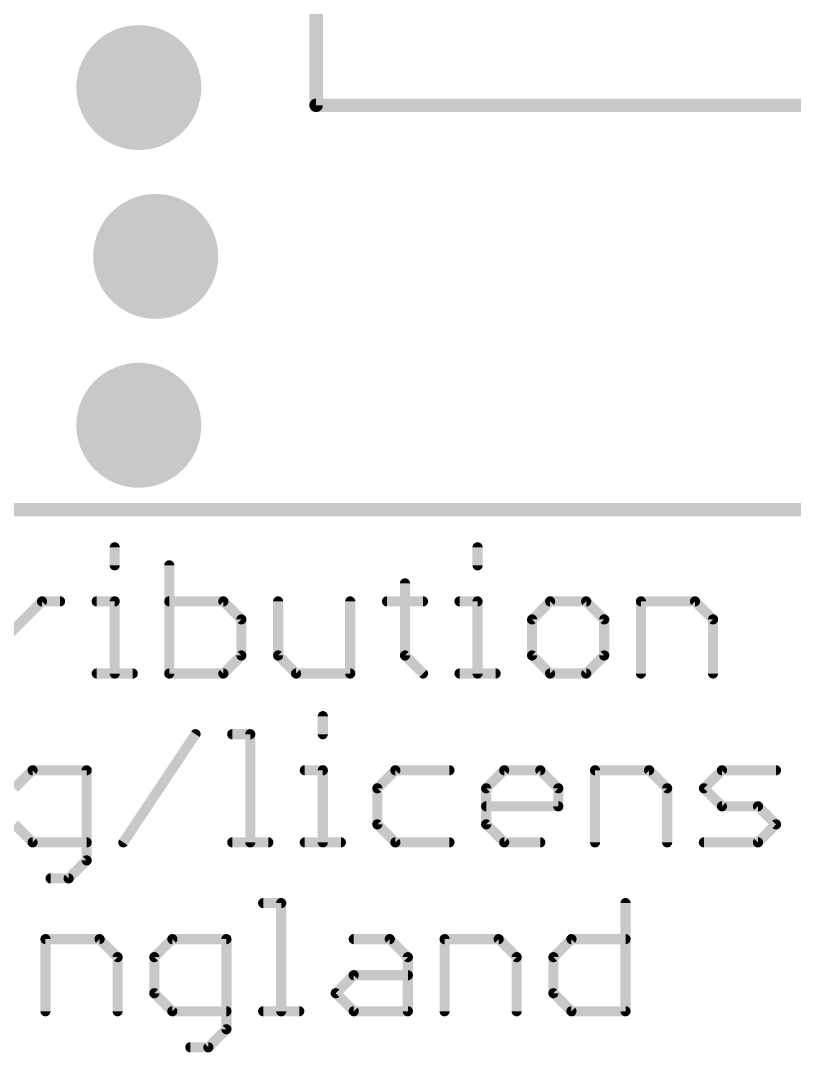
# Model space of a CAD drawing. Extents: x -23 to 84, y -8 to 75.
# Drawn here: x 37.47 to 49.1, y -8.16 to 7.36 of the extents above; entities that cross this region are included whole.
import ezdxf

# ---------------------------------------------------------------- set-up
doc = ezdxf.new("R2010")
doc.units = 0
for name, color, linetype in [('1', 12, 'CONTINUOUS'), ('16', 132, 'CONTINUOUS'), ('17', 110, 'CONTINUOUS'), ('20', 53, 'CONTINUOUS'), ('47', 253, 'CONTINUOUS'), ('51', 253, 'CONTINUOUS')]:
    doc.layers.add(name, color=color, linetype=linetype)

# ---------------------------------------------------------------- blocks, each defined once
blk = doc.blocks.new('RECT')
blk.add_solid([(-0.5, -0.5), (0.5, -0.5), (-0.5, 0.5), (0.5, 0.5)])
blk = doc.blocks.new('ROUNDP')
at = {"const_width": 0.5}
blk.add_lwpolyline([(0, -0.25, 1), (0, 0.25, 1), (0, -0.25)], format="xyb", dxfattribs=at)

msp = doc.modelspace()

# ---------------------------------------------------------------- linework, layer by layer
at = {"layer": '1', "const_width": 0.2032}
msp.add_lwpolyline([(29.464, 0), (60.96, 0)], dxfattribs=at)
at = {"layer": '16', "const_width": 0.2032}
msp.add_lwpolyline([(29.464, 0), (60.96, 0)], dxfattribs=at)
at = {"layer": '20', "const_width": 0.2032}
msp.add_lwpolyline([(0, 0), (60.96, 0)], dxfattribs=at)
at = {"layer": '47', "const_width": 0.13}
msp.add_lwpolyline([(60.96, 0), (-7.03, 0)], dxfattribs=at)
at = {"layer": '51'}
for points, const_width in [([(41.91, 18.783), (41.91, 6.083)], 0.2032), ([(41.91, 6.083), (49.53, 6.083)], 0.2032), ([(38.8807, -0.5656), (38.8807, -0.8368)], 0.1524), ([(44.3379, -0.5656), (44.3379, -0.8368)], 0.1524), ([(39.701, -0.8368), (39.701, -2.4638)], 0.1524), ([(43.2465, -1.108), (43.2465, -2.1926)], 0.1524), ([(37.2453, -1.9215), (37.7876, -1.3791)], 0.1524), ([(37.7876, -1.3791), (38.0588, -1.3791)], 0.1524), ([(38.6096, -1.3791), (38.8807, -1.3791)], 0.1524), ([(38.8807, -1.3791), (38.8807, -2.4638)], 0.1524), ([(40.5145, -1.3791), (39.701, -1.3791)], 0.1524), ([(40.7857, -1.6503), (40.5145, -1.3791)], 0.1524), ([(41.3382, -1.3791), (41.3382, -2.1926)], 0.1524), ([(42.4228, -2.4638), (42.4228, -1.3791)], 0.1524), ([(42.9753, -1.3791), (43.5176, -1.3791)], 0.1524), ([(44.0667, -1.3791), (44.3379, -1.3791)], 0.1524), ([(44.3379, -1.3791), (44.3379, -2.4638)], 0.1524), ([(45.4293, -1.3791), (45.1582, -1.6503)], 0.1524), ([(45.9717, -1.3791), (45.4293, -1.3791)], 0.1524), ([(46.2428, -1.6503), (45.9717, -1.3791)], 0.1524), ([(46.7953, -2.4638), (46.7953, -1.3791)], 0.1524), ([(46.7953, -1.3791), (47.6088, -1.3791)], 0.1524), ([(47.6088, -1.3791), (47.88, -1.6503)], 0.1524), ([(40.7857, -2.1926), (40.7857, -1.6503)], 0.1524), ([(45.1582, -1.6503), (45.1582, -2.1926)], 0.1524), ([(46.2428, -2.1926), (46.2428, -1.6503)], 0.1524), ([(47.88, -1.6503), (47.88, -2.4638)], 0.1524), ([(40.5145, -2.4638), (40.7857, -2.1926)], 0.1524), ([(41.3382, -2.1926), (41.6093, -2.4638)], 0.1524), ([(43.2465, -2.1926), (43.5176, -2.4638)], 0.1524), ([(45.1582, -2.1926), (45.4293, -2.4638)], 0.1524), ([(45.9717, -2.4638), (46.2428, -2.1926)], 0.1524), ([(38.6096, -2.4638), (39.1519, -2.4638)], 0.1524), ([(39.701, -2.4638), (40.5145, -2.4638)], 0.1524), ([(41.6093, -2.4638), (42.4228, -2.4638)], 0.1524), ([(44.0667, -2.4638), (44.6091, -2.4638)], 0.1524), ([(45.4293, -2.4638), (45.9717, -2.4638)], 0.1524), ([(42.0106, -3.1056), (42.0106, -3.3768)], 0.1524), ([(39.0108, -5.0038), (40.0955, -3.3768)], 0.1524), ([(40.648, -3.3768), (40.9191, -3.3768)], 0.1524), ([(40.9191, -3.3768), (40.9191, -5.0038)], 0.1524), ([(37.6448, -3.9191), (37.3737, -4.1903)], 0.1524), ([(38.4583, -3.9191), (37.6448, -3.9191)], 0.1524), ([(38.4583, -5.275), (38.4583, -3.9191)], 0.1524), ([(41.7394, -3.9191), (42.0106, -3.9191)], 0.1524), ([(42.0106, -3.9191), (42.0106, -5.0038)], 0.1524), ([(43.102, -3.9191), (42.8309, -4.1903)], 0.1524), ([(43.9155, -3.9191), (43.102, -3.9191)], 0.1524), ([(44.468, -4.1903), (44.7392, -3.9191)], 0.1524), ([(44.7392, -3.9191), (45.2815, -3.9191)], 0.1524), ([(45.2815, -3.9191), (45.5527, -4.1903)], 0.1524), ([(46.1052, -5.0038), (46.1052, -3.9191)], 0.1524), ([(46.1052, -3.9191), (46.9187, -3.9191)], 0.1524), ([(46.9187, -3.9191), (47.1898, -4.1903)], 0.1524), ([(47.7423, -4.1903), (48.0135, -3.9191)], 0.1524), ([(48.0135, -3.9191), (48.827, -3.9191)], 0.1524), ([(42.8309, -4.1903), (42.8309, -4.7326)], 0.1524), ([(44.468, -4.7326), (44.468, -4.1903)], 0.1524), ([(45.5527, -4.1903), (45.5527, -4.4615)], 0.1524), ([(47.1898, -4.1903), (47.1898, -5.0038)], 0.1524), ([(48.0135, -4.4615), (47.7423, -4.1903)], 0.1524), ([(45.5527, -4.4615), (44.468, -4.4615)], 0.1524), ([(48.5558, -4.4615), (48.0135, -4.4615)], 0.1524), ([(48.827, -4.7326), (48.5558, -4.4615)], 0.1524), ([(37.3737, -4.7326), (37.6448, -5.0038)], 0.1524), ([(42.8309, -4.7326), (43.102, -5.0038)], 0.1524), ([(44.7392, -5.0038), (44.468, -4.7326)], 0.1524), ([(48.5558, -5.0038), (48.827, -4.7326)], 0.1524), ([(37.6448, -5.0038), (38.4583, -5.0038)], 0.1524), ([(40.648, -5.0038), (41.1903, -5.0038)], 0.1524), ([(41.7394, -5.0038), (42.2817, -5.0038)], 0.1524), ([(43.102, -5.0038), (43.9155, -5.0038)], 0.1524), ([(45.2815, -5.0038), (44.7392, -5.0038)], 0.1524), ([(47.7423, -5.0038), (48.5558, -5.0038)], 0.1524), ([(38.1872, -5.5461), (38.4583, -5.275)], 0.1524), ([(37.916, -5.5461), (38.1872, -5.5461)], 0.1524), ([(41.1135, -5.9168), (41.3846, -5.9168)], 0.1524), ([(41.3846, -5.9168), (41.3846, -7.5438)], 0.1524), ([(46.5639, -5.9168), (46.5639, -7.5438)], 0.1524), ([(37.8391, -7.5438), (37.8391, -6.4591)], 0.1524), ([(37.8391, -6.4591), (38.6526, -6.4591)], 0.1524), ([(38.6526, -6.4591), (38.9238, -6.7303)], 0.1524), ([(39.7475, -6.4591), (39.4763, -6.7303)], 0.1524), ([(40.561, -6.4591), (39.7475, -6.4591)], 0.1524), ([(40.561, -7.815), (40.561, -6.4591)], 0.1524), ([(42.4761, -6.4591), (43.0184, -6.4591)], 0.1524), ([(43.0184, -6.4591), (43.2895, -6.7303)], 0.1524), ([(43.842, -7.5438), (43.842, -6.4591)], 0.1524), ([(43.842, -6.4591), (44.6555, -6.4591)], 0.1524), ([(44.6555, -6.4591), (44.9267, -6.7303)], 0.1524), ([(45.4792, -6.7303), (45.7504, -6.4591)], 0.1524), ([(45.7504, -6.4591), (46.5639, -6.4591)], 0.1524), ([(38.9238, -6.7303), (38.9238, -7.5438)], 0.1524), ([(39.4763, -6.7303), (39.4763, -7.2726)], 0.1524), ([(43.2895, -6.7303), (43.2895, -7.5438)], 0.1524), ([(44.9267, -6.7303), (44.9267, -7.5438)], 0.1524), ([(45.4792, -7.2726), (45.4792, -6.7303)], 0.1524), ([(42.2049, -7.2726), (42.4761, -7.0015)], 0.1524), ([(42.4761, -7.0015), (43.2895, -7.0015)], 0.1524), ([(39.4763, -7.2726), (39.7475, -7.5438)], 0.1524), ([(42.4761, -7.5438), (42.2049, -7.2726)], 0.1524), ([(45.7504, -7.5438), (45.4792, -7.2726)], 0.1524), ([(39.7475, -7.5438), (40.561, -7.5438)], 0.1524), ([(41.1135, -7.5438), (41.6558, -7.5438)], 0.1524), ([(43.2895, -7.5438), (42.4761, -7.5438)], 0.1524), ([(46.5639, -7.5438), (45.7504, -7.5438)], 0.1524), ([(40.2898, -8.0861), (40.561, -7.815)], 0.1524), ([(40.0186, -8.0861), (40.2898, -8.0861)], 0.1524)]:
    msp.add_lwpolyline(points, dxfattribs=dict(at, const_width=const_width))
for points, const_width in [([(41.91, 6.1338, 1), (41.91, 6.0322)], 0.1016), ([(41.8592, 6.083, 1), (41.9608, 6.083)], 0.1016), ([(38.9188, -0.5656, 1), (38.8426, -0.5656)], 0.0762), ([(44.376, -0.5656, 1), (44.2998, -0.5656)], 0.0762), ([(39.7391, -0.8368, 1), (39.6629, -0.8368)], 0.0762), ([(38.8426, -0.8368, 1), (38.9188, -0.8368)], 0.0762), ([(44.2998, -0.8368, 1), (44.376, -0.8368)], 0.0762), ([(43.2846, -1.108, 1), (43.2084, -1.108)], 0.0762), ([(37.7876, -1.341, 1), (37.7876, -1.4172)], 0.0762), ([(37.8145, -1.4061, 1), (37.7606, -1.3522)], 0.0762), ([(38.0588, -1.4172, 1), (38.0588, -1.341)], 0.0762), ([(38.6096, -1.341, 1), (38.6096, -1.4172)], 0.0762), ([(38.9188, -1.3791, 1), (38.8426, -1.3791)], 0.0762), ([(38.8807, -1.4172, 1), (38.8807, -1.341)], 0.0762), ([(39.701, -1.341, 1), (39.701, -1.4172)], 0.0762), ([(40.5414, -1.3522, 1), (40.4875, -1.4061)], 0.0762), ([(40.5145, -1.4172, 1), (40.5145, -1.341)], 0.0762), ([(41.3763, -1.3791, 1), (41.3001, -1.3791)], 0.0762), ([(42.4609, -1.3791, 1), (42.3847, -1.3791)], 0.0762), ([(42.9753, -1.341, 1), (42.9753, -1.4172)], 0.0762), ([(43.5176, -1.4172, 1), (43.5176, -1.341)], 0.0762), ([(44.0667, -1.341, 1), (44.0667, -1.4172)], 0.0762), ([(44.376, -1.3791, 1), (44.2998, -1.3791)], 0.0762), ([(44.3379, -1.4172, 1), (44.3379, -1.341)], 0.0762), ([(45.4293, -1.341, 1), (45.4293, -1.4172)], 0.0762), ([(45.4563, -1.4061, 1), (45.4024, -1.3522)], 0.0762), ([(45.9986, -1.3522, 1), (45.9447, -1.4061)], 0.0762), ([(45.9717, -1.4172, 1), (45.9717, -1.341)], 0.0762), ([(46.8334, -1.3791, 1), (46.7572, -1.3791)], 0.0762), ([(46.7953, -1.341, 1), (46.7953, -1.4172)], 0.0762), ([(47.6358, -1.3522, 1), (47.5819, -1.4061)], 0.0762), ([(47.6088, -1.4172, 1), (47.6088, -1.341)], 0.0762), ([(40.8238, -1.6503, 1), (40.7476, -1.6503)], 0.0762), ([(40.7587, -1.6772, 1), (40.8126, -1.6234)], 0.0762), ([(45.1963, -1.6503, 1), (45.1201, -1.6503)], 0.0762), ([(45.1312, -1.6234, 1), (45.1851, -1.6772)], 0.0762), ([(46.2809, -1.6503, 1), (46.2047, -1.6503)], 0.0762), ([(46.2159, -1.6772, 1), (46.2698, -1.6234)], 0.0762), ([(47.9181, -1.6503, 1), (47.8419, -1.6503)], 0.0762), ([(47.8531, -1.6772, 1), (47.9069, -1.6234)], 0.0762), ([(40.7476, -2.1926, 1), (40.8238, -2.1926)], 0.0762), ([(40.8126, -2.2196, 1), (40.7587, -2.1657)], 0.0762), ([(41.3651, -2.1657, 1), (41.3112, -2.2196)], 0.0762), ([(41.3001, -2.1926, 1), (41.3763, -2.1926)], 0.0762), ([(43.2734, -2.1657, 1), (43.2195, -2.2196)], 0.0762), ([(43.2084, -2.1926, 1), (43.2846, -2.1926)], 0.0762), ([(45.1851, -2.1657, 1), (45.1312, -2.2196)], 0.0762), ([(45.1201, -2.1926, 1), (45.1963, -2.1926)], 0.0762), ([(46.2047, -2.1926, 1), (46.2809, -2.1926)], 0.0762), ([(46.2698, -2.2196, 1), (46.2159, -2.1657)], 0.0762), ([(38.6096, -2.4257, 1), (38.6096, -2.5019)], 0.0762), ([(38.8426, -2.4638, 1), (38.9188, -2.4638)], 0.0762), ([(39.1519, -2.5019, 1), (39.1519, -2.4257)], 0.0762), ([(39.701, -2.4257, 1), (39.701, -2.5019)], 0.0762), ([(39.6629, -2.4638, 1), (39.7391, -2.4638)], 0.0762), ([(40.4876, -2.4369, 1), (40.5414, -2.4907)], 0.0762), ([(40.5145, -2.5019, 1), (40.5145, -2.4257)], 0.0762), ([(41.6093, -2.4257, 1), (41.6093, -2.5019)], 0.0762), ([(41.5824, -2.4907, 1), (41.6363, -2.4369)], 0.0762), ([(42.3847, -2.4638, 1), (42.4609, -2.4638)], 0.0762), ([(42.4228, -2.5019, 1), (42.4228, -2.4257)], 0.0762), ([(43.4907, -2.4907, 1), (43.5446, -2.4369)], 0.0762), ([(44.0667, -2.4257, 1), (44.0667, -2.5019)], 0.0762), ([(44.2998, -2.4638, 1), (44.376, -2.4638)], 0.0762), ([(44.6091, -2.5019, 1), (44.6091, -2.4257)], 0.0762), ([(45.4293, -2.4257, 1), (45.4293, -2.5019)], 0.0762), ([(45.4024, -2.4907, 1), (45.4563, -2.4369)], 0.0762), ([(45.9447, -2.4369, 1), (45.9986, -2.4907)], 0.0762), ([(45.9717, -2.5019, 1), (45.9717, -2.4257)], 0.0762), ([(46.7572, -2.4638, 1), (46.8334, -2.4638)], 0.0762), ([(47.8419, -2.4638, 1), (47.9181, -2.4638)], 0.0762), ([(42.0487, -3.1056, 1), (41.9725, -3.1056)], 0.0762), ([(40.1272, -3.3979, 1), (40.0638, -3.3557)], 0.0762), ([(40.648, -3.3387, 1), (40.648, -3.4149)], 0.0762), ([(40.9572, -3.3768, 1), (40.881, -3.3768)], 0.0762), ([(40.9191, -3.4149, 1), (40.9191, -3.3387)], 0.0762), ([(41.9725, -3.3768, 1), (42.0487, -3.3768)], 0.0762), ([(37.6448, -3.881, 1), (37.6448, -3.9572)], 0.0762), ([(37.6718, -3.9461, 1), (37.6179, -3.8922)], 0.0762), ([(38.4964, -3.9191, 1), (38.4202, -3.9191)], 0.0762), ([(38.4583, -3.9572, 1), (38.4583, -3.881)], 0.0762), ([(41.7394, -3.881, 1), (41.7394, -3.9572)], 0.0762), ([(42.0487, -3.9191, 1), (41.9725, -3.9191)], 0.0762), ([(42.0106, -3.9572, 1), (42.0106, -3.881)], 0.0762), ([(43.102, -3.881, 1), (43.102, -3.9572)], 0.0762), ([(43.129, -3.9461, 1), (43.0751, -3.8922)], 0.0762), ([(43.9155, -3.9572, 1), (43.9155, -3.881)], 0.0762), ([(44.7392, -3.881, 1), (44.7392, -3.9572)], 0.0762), ([(44.7661, -3.9461, 1), (44.7122, -3.8922)], 0.0762), ([(45.3084, -3.8922, 1), (45.2546, -3.9461)], 0.0762), ([(45.2815, -3.9572, 1), (45.2815, -3.881)], 0.0762), ([(46.1433, -3.9191, 1), (46.0671, -3.9191)], 0.0762), ([(46.1052, -3.881, 1), (46.1052, -3.9572)], 0.0762), ([(46.9456, -3.8922, 1), (46.8917, -3.9461)], 0.0762), ([(46.9187, -3.9572, 1), (46.9187, -3.881)], 0.0762), ([(48.0135, -3.881, 1), (48.0135, -3.9572)], 0.0762), ([(48.0404, -3.9461, 1), (47.9865, -3.8922)], 0.0762), ([(48.827, -3.9572, 1), (48.827, -3.881)], 0.0762), ([(42.869, -4.1903, 1), (42.7928, -4.1903)], 0.0762), ([(42.8039, -4.1634, 1), (42.8578, -4.2172)], 0.0762), ([(44.5061, -4.1903, 1), (44.4299, -4.1903)], 0.0762), ([(44.4411, -4.1634, 1), (44.495, -4.2172)], 0.0762), ([(45.5908, -4.1903, 1), (45.5146, -4.1903)], 0.0762), ([(45.5257, -4.2172, 1), (45.5796, -4.1634)], 0.0762), ([(47.2279, -4.1903, 1), (47.1517, -4.1903)], 0.0762), ([(47.1629, -4.2172, 1), (47.2168, -4.1634)], 0.0762), ([(47.7693, -4.1634, 1), (47.7154, -4.2172)], 0.0762), ([(47.7154, -4.1634, 1), (47.7693, -4.2172)], 0.0762), ([(44.468, -4.4234, 1), (44.468, -4.4996)], 0.0762), ([(45.5146, -4.4615, 1), (45.5908, -4.4615)], 0.0762), ([(45.5527, -4.4996, 1), (45.5527, -4.4234)], 0.0762), ([(48.0135, -4.4234, 1), (48.0135, -4.4996)], 0.0762), ([(47.9865, -4.4884, 1), (48.0404, -4.4345)], 0.0762), ([(48.5828, -4.4345, 1), (48.5289, -4.4884)], 0.0762), ([(48.5558, -4.4996, 1), (48.5558, -4.4234)], 0.0762), ([(42.8578, -4.7057, 1), (42.8039, -4.7596)], 0.0762), ([(42.7928, -4.7326, 1), (42.869, -4.7326)], 0.0762), ([(44.495, -4.7057, 1), (44.4411, -4.7596)], 0.0762), ([(44.4299, -4.7326, 1), (44.5061, -4.7326)], 0.0762), ([(48.8539, -4.7596, 1), (48.8, -4.7057)], 0.0762), ([(48.8, -4.7596, 1), (48.8539, -4.7057)], 0.0762), ([(37.6448, -4.9657, 1), (37.6448, -5.0419)], 0.0762), ([(37.6179, -5.0307, 1), (37.6718, -4.9769)], 0.0762), ([(38.4583, -5.0419, 1), (38.4583, -4.9657)], 0.0762), ([(38.9791, -4.9827, 1), (39.0425, -5.0249)], 0.0762), ([(40.648, -4.9657, 1), (40.648, -5.0419)], 0.0762), ([(40.881, -5.0038, 1), (40.9572, -5.0038)], 0.0762), ([(41.1903, -5.0419, 1), (41.1903, -4.9657)], 0.0762), ([(41.7394, -4.9657, 1), (41.7394, -5.0419)], 0.0762), ([(41.9725, -5.0038, 1), (42.0487, -5.0038)], 0.0762), ([(42.2817, -5.0419, 1), (42.2817, -4.9657)], 0.0762), ([(43.102, -4.9657, 1), (43.102, -5.0419)], 0.0762), ([(43.0751, -5.0307, 1), (43.129, -4.9769)], 0.0762), ([(43.9155, -5.0419, 1), (43.9155, -4.9657)], 0.0762), ([(44.7392, -4.9657, 1), (44.7392, -5.0419)], 0.0762), ([(44.7122, -5.0307, 1), (44.7661, -4.9769)], 0.0762), ([(45.2815, -5.0419, 1), (45.2815, -4.9657)], 0.0762), ([(46.0671, -5.0038, 1), (46.1433, -5.0038)], 0.0762), ([(47.1517, -5.0038, 1), (47.2279, -5.0038)], 0.0762), ([(47.7423, -4.9657, 1), (47.7423, -5.0419)], 0.0762), ([(48.5289, -4.9769, 1), (48.5828, -5.0307)], 0.0762), ([(48.5558, -5.0419, 1), (48.5558, -4.9657)], 0.0762), ([(38.4202, -5.275, 1), (38.4964, -5.275)], 0.0762), ([(38.4853, -5.3019, 1), (38.4314, -5.248)], 0.0762), ([(37.916, -5.508, 1), (37.916, -5.5842)], 0.0762), ([(38.1602, -5.5192, 1), (38.2141, -5.5731)], 0.0762), ([(38.1872, -5.5842, 1), (38.1872, -5.508)], 0.0762), ([(41.1135, -5.8787, 1), (41.1135, -5.9549)], 0.0762), ([(41.4227, -5.9168, 1), (41.3465, -5.9168)], 0.0762), ([(41.3846, -5.9549, 1), (41.3846, -5.8787)], 0.0762), ([(46.602, -5.9168, 1), (46.5258, -5.9168)], 0.0762), ([(37.8772, -6.4591, 1), (37.801, -6.4591)], 0.0762), ([(37.8391, -6.421, 1), (37.8391, -6.4972)], 0.0762), ([(38.6796, -6.4322, 1), (38.6257, -6.4861)], 0.0762), ([(38.6526, -6.4972, 1), (38.6526, -6.421)], 0.0762), ([(39.7475, -6.421, 1), (39.7475, -6.4972)], 0.0762), ([(39.7744, -6.4861, 1), (39.7205, -6.4322)], 0.0762), ([(40.5991, -6.4591, 1), (40.5229, -6.4591)], 0.0762), ([(40.561, -6.4972, 1), (40.561, -6.421)], 0.0762), ([(42.4761, -6.421, 1), (42.4761, -6.4972)], 0.0762), ([(43.0453, -6.4322, 1), (42.9914, -6.4861)], 0.0762), ([(43.0184, -6.4972, 1), (43.0184, -6.421)], 0.0762), ([(43.8801, -6.4591, 1), (43.8039, -6.4591)], 0.0762), ([(43.842, -6.421, 1), (43.842, -6.4972)], 0.0762), ([(44.6825, -6.4322, 1), (44.6286, -6.4861)], 0.0762), ([(44.6555, -6.4972, 1), (44.6555, -6.421)], 0.0762), ([(45.7504, -6.421, 1), (45.7504, -6.4972)], 0.0762), ([(45.7773, -6.4861, 1), (45.7234, -6.4322)], 0.0762), ([(46.5639, -6.4972, 1), (46.5639, -6.421)], 0.0762), ([(38.9619, -6.7303, 1), (38.8857, -6.7303)], 0.0762), ([(38.8969, -6.7572, 1), (38.9507, -6.7034)], 0.0762), ([(39.5144, -6.7303, 1), (39.4382, -6.7303)], 0.0762), ([(39.4494, -6.7034, 1), (39.5032, -6.7572)], 0.0762), ([(43.3276, -6.7303, 1), (43.2514, -6.7303)], 0.0762), ([(43.2626, -6.7572, 1), (43.3165, -6.7034)], 0.0762), ([(44.9648, -6.7303, 1), (44.8886, -6.7303)], 0.0762), ([(44.8998, -6.7572, 1), (44.9536, -6.7034)], 0.0762), ([(45.5173, -6.7303, 1), (45.4411, -6.7303)], 0.0762), ([(45.4523, -6.7034, 1), (45.5061, -6.7572)], 0.0762), ([(42.4761, -6.9634, 1), (42.4761, -7.0396)], 0.0762), ([(42.503, -7.0284, 1), (42.4491, -6.9745)], 0.0762), ([(43.2895, -7.0396, 1), (43.2895, -6.9634)], 0.0762), ([(39.5032, -7.2457, 1), (39.4494, -7.2996)], 0.0762), ([(39.4382, -7.2726, 1), (39.5144, -7.2726)], 0.0762), ([(42.2318, -7.2457, 1), (42.1779, -7.2996)], 0.0762), ([(42.1779, -7.2457, 1), (42.2318, -7.2996)], 0.0762), ([(45.5061, -7.2457, 1), (45.4523, -7.2996)], 0.0762), ([(45.4411, -7.2726, 1), (45.5173, -7.2726)], 0.0762), ([(37.801, -7.5438, 1), (37.8772, -7.5438)], 0.0762), ([(38.8857, -7.5438, 1), (38.9619, -7.5438)], 0.0762), ([(39.7475, -7.5057, 1), (39.7475, -7.5819)], 0.0762), ([(39.7205, -7.5707, 1), (39.7744, -7.5169)], 0.0762), ([(40.561, -7.5819, 1), (40.561, -7.5057)], 0.0762), ([(41.1135, -7.5057, 1), (41.1135, -7.5819)], 0.0762), ([(41.3465, -7.5438, 1), (41.4227, -7.5438)], 0.0762), ([(41.6558, -7.5819, 1), (41.6558, -7.5057)], 0.0762), ([(42.4761, -7.5057, 1), (42.4761, -7.5819)], 0.0762), ([(42.4491, -7.5707, 1), (42.503, -7.5169)], 0.0762), ([(43.2514, -7.5438, 1), (43.3276, -7.5438)], 0.0762), ([(43.2895, -7.5819, 1), (43.2895, -7.5057)], 0.0762), ([(43.8039, -7.5438, 1), (43.8801, -7.5438)], 0.0762), ([(44.8886, -7.5438, 1), (44.9648, -7.5438)], 0.0762), ([(45.7504, -7.5057, 1), (45.7504, -7.5819)], 0.0762), ([(45.7234, -7.5707, 1), (45.7773, -7.5169)], 0.0762), ([(46.5258, -7.5438, 1), (46.602, -7.5438)], 0.0762), ([(46.5639, -7.5819, 1), (46.5639, -7.5057)], 0.0762), ([(40.5879, -7.8419, 1), (40.534, -7.788)], 0.0762), ([(40.5229, -7.815, 1), (40.5991, -7.815)], 0.0762), ([(40.0186, -8.048, 1), (40.0186, -8.1242)], 0.0762), ([(40.2628, -8.0592, 1), (40.3167, -8.1131)], 0.0762), ([(40.2898, -8.1242, 1), (40.2898, -8.048)], 0.0762)]:
    msp.add_lwpolyline(points, format="xyb", dxfattribs=dict(at, const_width=const_width))

# ---------------------------------------------------------------- block references
at = {"layer": '17', "xscale": 1.8796, "yscale": 1.8796}
for p in [(39.243, 6.35), (39.243, 6.35), (39.497, 3.81), (39.497, 3.81), (39.243, 1.27), (39.243, 1.27)]:
    msp.add_blockref('ROUNDP', p, dxfattribs=at)
at = {"layer": '51', "xscale": 0.508, "yscale": 0.508, "rotation": 270}
for p in [(39.37, 6.35), (39.37, 3.81), (39.37, 1.27)]:
    msp.add_blockref('RECT', p, dxfattribs=at)

doc.saveas('drawing.dxf')
